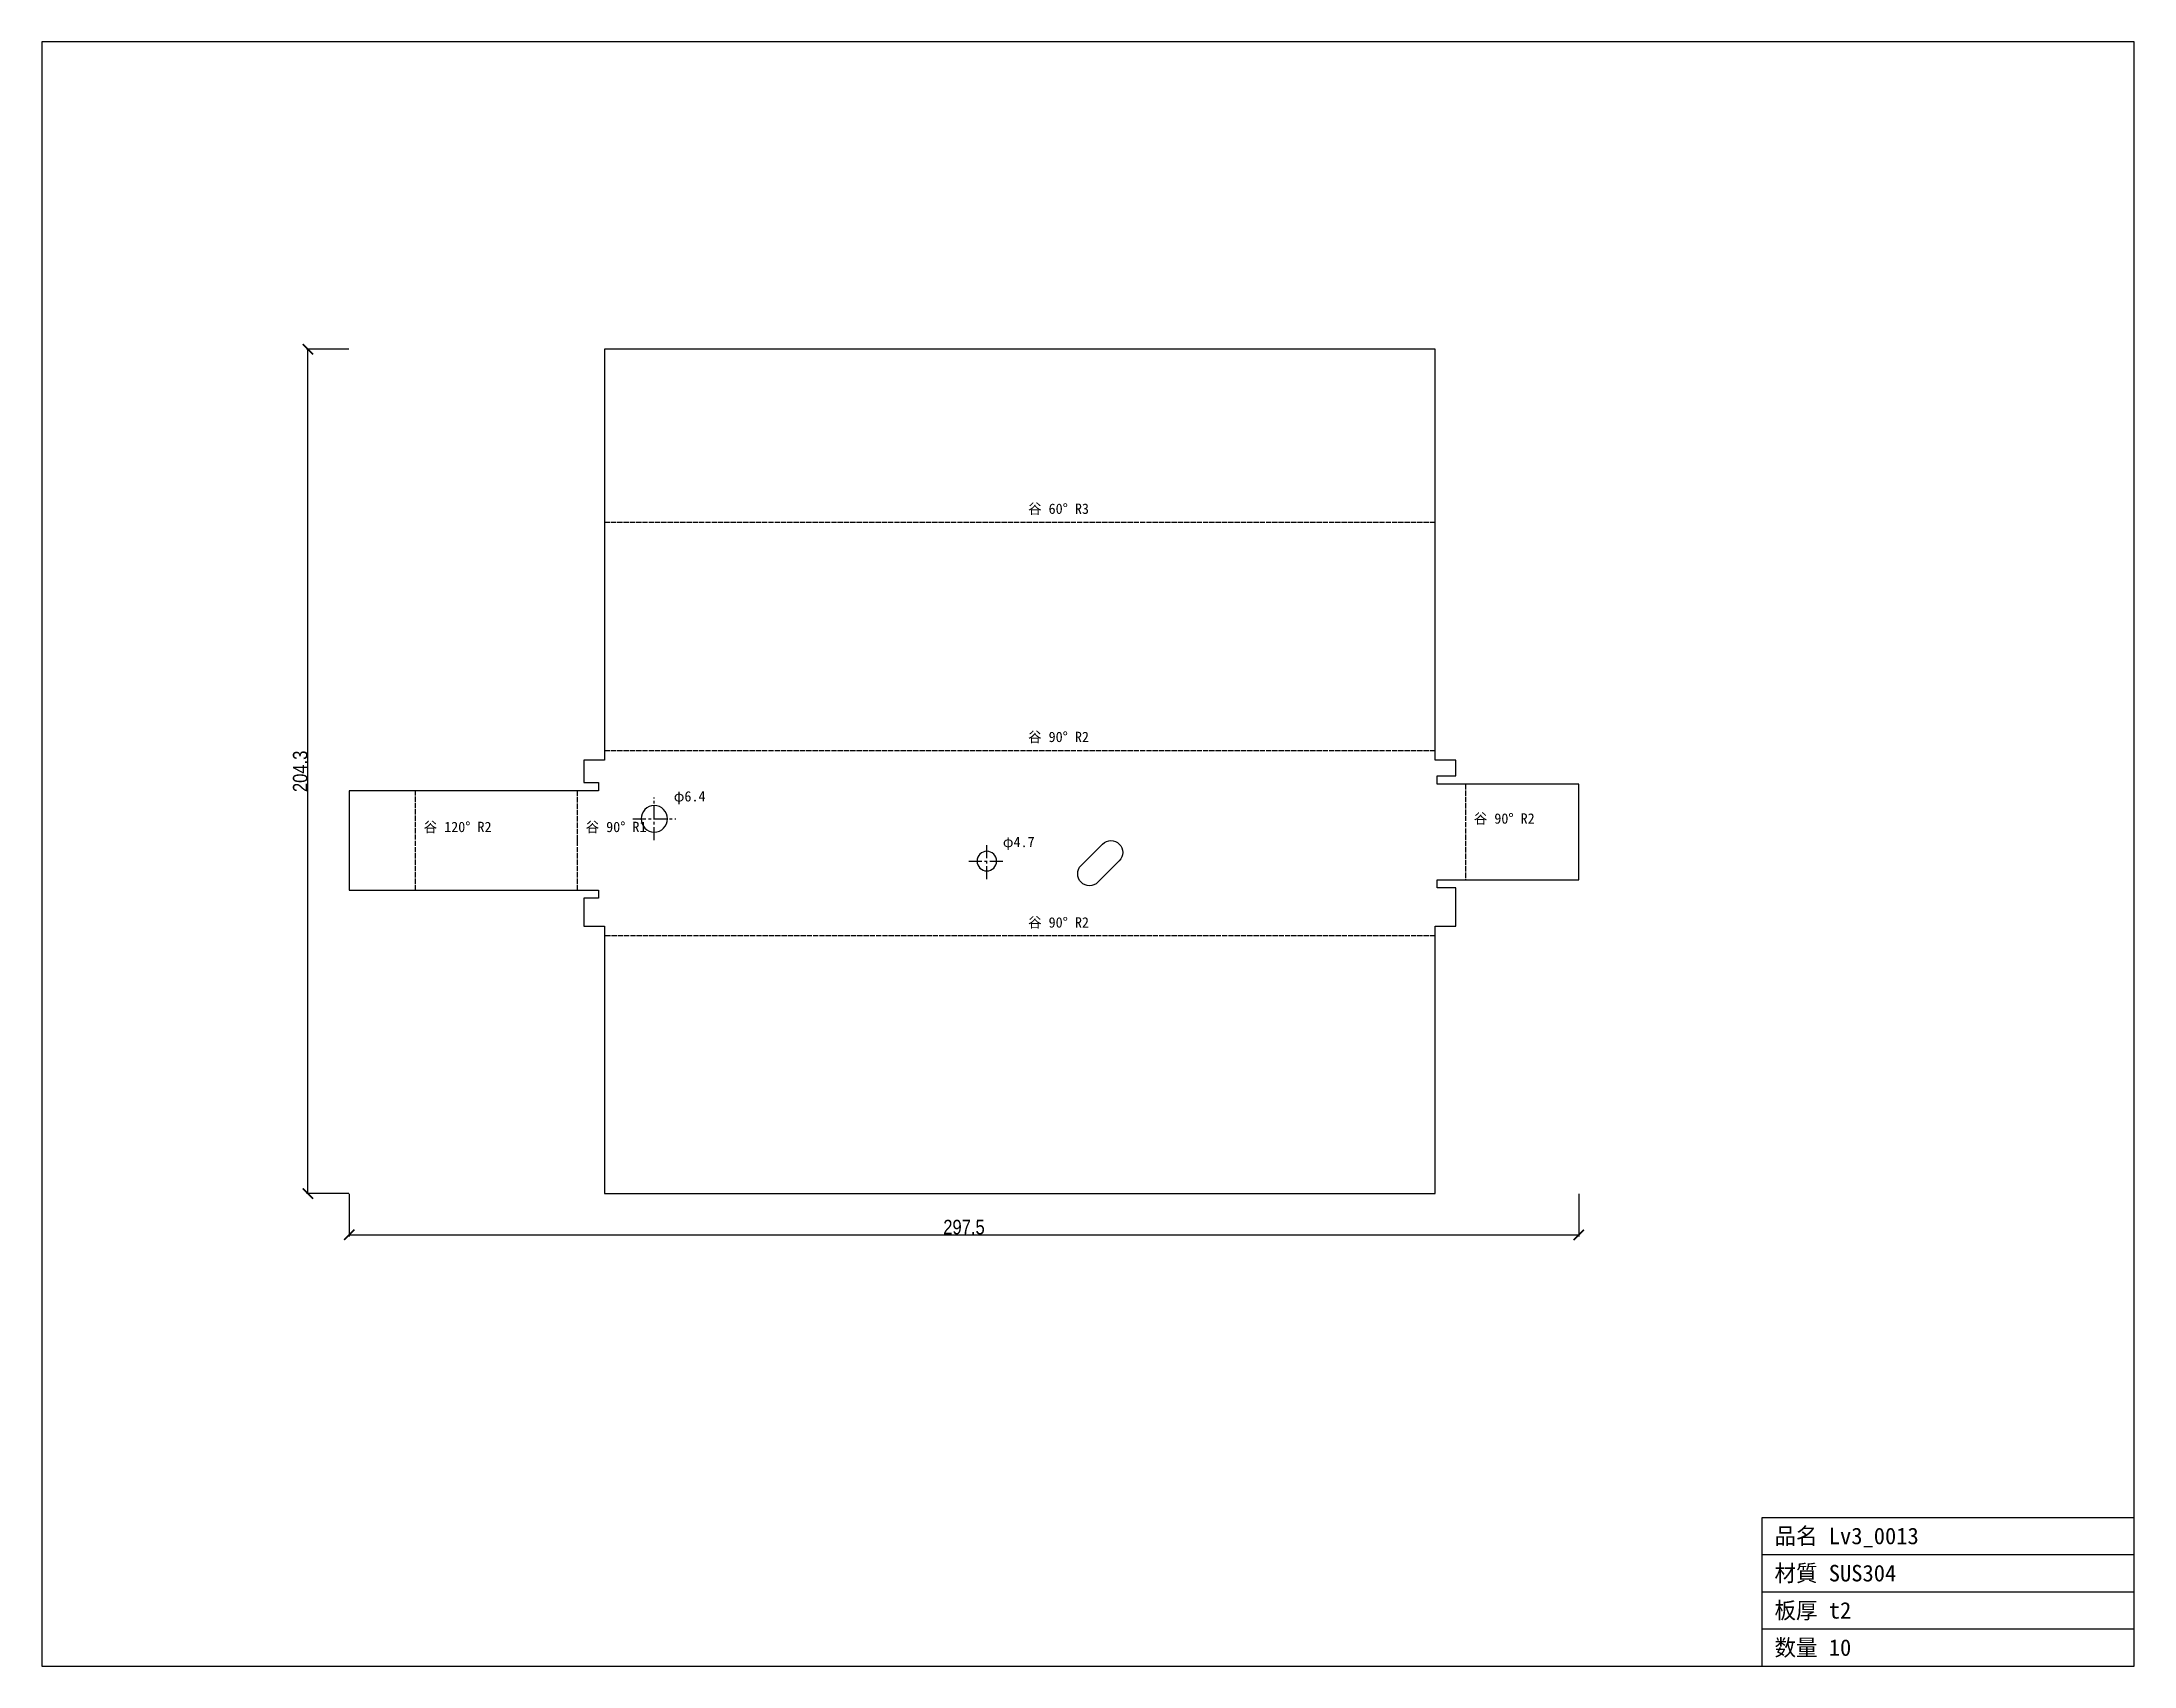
# Model space of a CAD drawing. Header units: millimetres. Extents: x -131 to 375, y -179 to 214.
import ezdxf

# ---------------------------------------------------------------- set-up
doc = ezdxf.new("R2010")
doc.units = ezdxf.units.MM
doc.linetypes.add('CENTER', pattern=[5.08, 3.175, -0.635, 0.635, -0.635])
doc.linetypes.add('DASHED', pattern=[1.524, 1.27, -0.254])
doc.styles.add('OpenSansCondensed-Light', font='OpenSansCondensed-Light.ttf')
doc.dimstyles.new('EZDXF', dxfattribs={"dimtxt": 0.25, "dimasz": 0.175, "dimexe": 0.375, "dimexo": 0.125, "dimgap": 0.1, "dimtad": 1, "dimlfac": 100, "dimzin": 12, "dimdsep": 46, "dimtxsty": 'OpenSansCondensed-Light', "dimblk": 'ARCHTICK', "dimcen": 2.5, "dimazin": 3, "dimtfac": 0.5, "dimtmove": 2, "dimatfit": 3})

# ---------------------------------------------------------------- blocks, each defined once
blk = doc.blocks.new('_ARCHTICK')
at = {"color": 0, "linetype": 'BYBLOCK', "const_width": 0.15}
blk.add_lwpolyline([(-0.5, -0.5), (0.5, 0.5)], dxfattribs=at)

msp = doc.modelspace()

# ---------------------------------------------------------------- linework, layer by layer
at = {"color": 7, "linetype": 'CONTINUOUS'}
for p, q in [((375.04, 213.94), (-131.14, 213.94)), ((-131.14, 213.94), (-131.14, -179.05)), ((375.04, -179.05), (375.04, 213.94)), ((285.04, -179.05), (285.04, -143.05)), ((285.04, -143.05), (375.04, -143.05)), ((285.04, -152.05), (375.04, -152.05)), ((285.04, -161.05), (375.04, -161.05)), ((285.04, -170.05), (375.04, -170.05)), ((-131.14, -179.05), (375.04, -179.05))]:
    msp.add_line(p, q, dxfattribs=at)
at = {"color": 1, "linetype": 'DASHED'}
for p, q in [((5, 97.73), (205.94, 97.73)), ((5, 42.52), (205.94, 42.52)), ((-40.76, 8.72), (-40.76, 32.76)), ((-1.57, 20.74), (-1.57, 32.76)), ((213.3, 34.32), (213.3, 11.23)), ((-1.57, 8.72), (-1.57, 20.74)), ((105.47, -2.36), (5, -2.36)), ((205.94, -2.36), (105.47, -2.36))]:
    msp.add_line(p, q, dxfattribs=at)
at = {"color": 1, "linetype": 'CENTER'}
for p, q in [((17.03, 20.75), (17.03, 31.15)), ((11.83, 25.95), (22.23, 25.95)), ((93.11, 15.73), (101.85, 15.73)), ((97.48, 11.36), (97.48, 20.1))]:
    msp.add_line(p, q, dxfattribs=at)
at = {"color": 7, "linetype": 'CONTINUOUS'}
msp.add_lwpolyline([(210.94, 0), (210.94, 9.23), (206.44, 9.23), (206.44, 11.23), (240.68, 11.23), (240.68, 34.32), (206.44, 34.32), (206.44, 36.32), (210.94, 36.32), (210.94, 40.16), (205.94, 40.16), (205.94, 139.57), (5, 139.57), (5, 40.16), (0, 40.16), (0, 34.76), (3.5, 34.76), (3.5, 32.76), (-56.78, 32.76), (-56.78, 8.72), (3.5, 8.72), (3.5, 6.72), (0, 6.72), (0, 0), (5, 0), (5, -64.69), (205.94, -64.69), (205.94, 0)], close=True, dxfattribs=at)
msp.add_lwpolyline([(120.29, 14.67), (125.47, 19.86, -1), (129.52, 15.8), (124.34, 10.62, -1)], format="xyb", close=True, dxfattribs=at)
for centre, radius, start, end in [((17.03, 25.95), 3.2, 0, 180), ((17.03, 25.95), 3.2, 180, 0), ((97.48, 15.73), 2.37, 0, 180), ((97.48, 15.73), 2.37, 180, 0)]:
    msp.add_arc(centre, radius, start, end, dxfattribs=at)

# ---------------------------------------------------------------- texts
at = {"color": 2}
for s, height, p in [('谷 60° R3', 2.5, (107.47, 99.73)), ('谷 90° R2', 2.5, (107.47, 44.52)), ('φ6.4', 2.5, (21.73, 30.15)), ('谷 120° R2', 2.5, (-38.76, 22.74)), ('谷 90° R1', 2.5, (0.43, 22.74)), ('谷 90° R2', 2.5, (215.3, 24.78)), ('φ4.7', 2.5, (101.35, 19.1)), ('谷 90° R2', 2.5, (107.47, -0.36)), ('品名 Lv3_0013', 4, (288.04, -149.55)), ('材質 SUS304', 4, (288.04, -158.55)), ('板厚 t2', 4, (288.04, -167.55)), ('数量 10', 4, (288.04, -176.55))]:
    msp.add_text(s, height=height, dxfattribs=at).set_placement(p)

# ---------------------------------------------------------------- dimensions: what is measured, and where the dimension line sits
at = {"color": 8}
msp.add_linear_dim(base=(-66.78, -64.69), p1=(-56.78, -64.69), p2=(-56.78, 139.57), angle=90, dimstyle='EZDXF', override={"dimtxt": 3.5, "dimasz": 2.5, "dimdec": 1, "dimlfac": 1}, dxfattribs=at).render()
msp.add_linear_dim(base=(-56.78, -74.69), p1=(-56.78, -64.69), p2=(240.68, -64.69), dimstyle='EZDXF', override={"dimtxt": 3.5, "dimasz": 2.5, "dimdec": 1, "dimlfac": 1}, dxfattribs=at).render()

doc.saveas('drawing.dxf')
